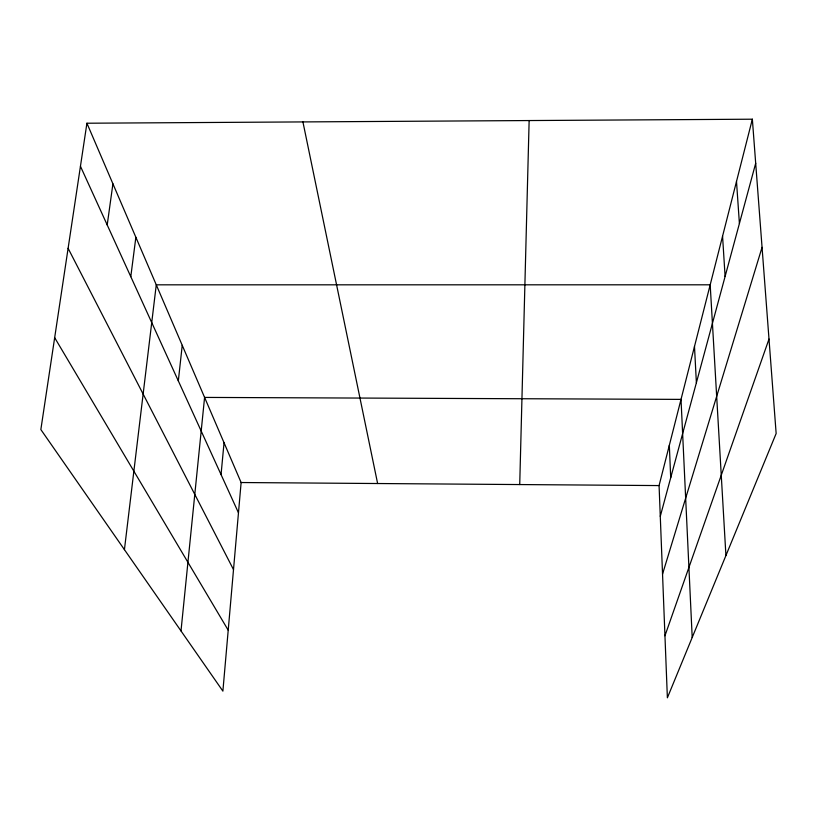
<?xml version="1.0" encoding="UTF-8"?>
<svg xmlns="http://www.w3.org/2000/svg" width="817" height="817" viewBox="0 0 817 817"><rect width="100%" height="100%" fill="white"/><g stroke="black" fill="none" stroke-linecap="round" stroke-linejoin="round"><path stroke-width="1.23" d="M519.724 484.563L529.14 120.548M86.919 123.224L241.117 482.53L222.888 691.121L40.85 429.558L86.919 123.224L752.355 119.2L776.15 433.5L667.377 697.8L659.074 485.574L752.355 119.2M221.05 474.606L224.042 442.743M180.996 630.928L204.587 397.419L681.021 399.39L692.203 637.474M178.331 380.906L182.232 345.325M124.429 549.647L156.272 284.827L710.187 284.806L725.925 555.55M130.791 276.667L135.867 237.287M107.211 224.951L112.92 183.815M660.279 516.344L755.694 163.257M662.536 574.126L762.057 247.337M664.946 635.779L769.001 339.065M241.117 482.53L659.074 485.574M54.668 337.676L228.209 630.203M68.107 248.307L233.509 569.612M80.444 166.26L238.472 512.8M302.923 121.917L377.628 483.531M736.505 181.445L739.405 223.521M722.565 236.225L725.098 276.463M694.491 346.459L696.38 382.734M669.327 445.326L670.706 477.751"/></g></svg>
